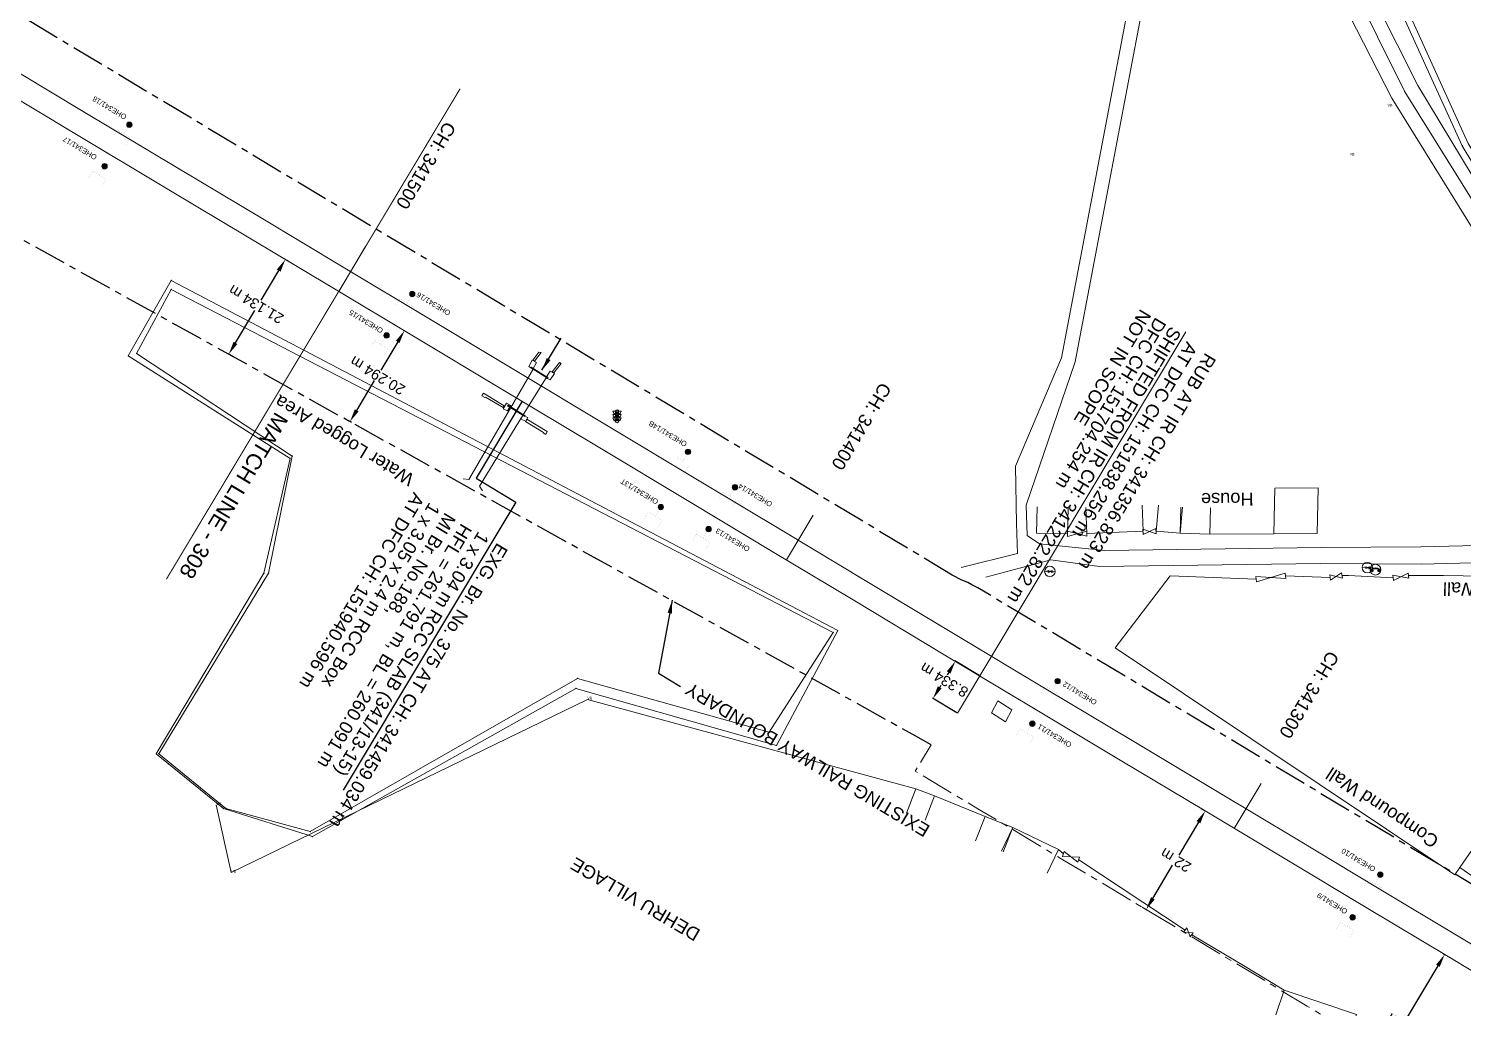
# Model space of a CAD drawing. Header units: metres. Extents: x 593168 to 611286, y 3401475 to 3412398.
# Drawn here: x 609917 to 610191.8, y 3402155.5 to 3402343.1 of the extents above; entities that cross this region are included whole.
import ezdxf
from ezdxf.enums import TextEntityAlignment as Align

# ---------------------------------------------------------------- set-up
doc = ezdxf.new("R2010")
doc.units = ezdxf.units.M
doc.header["$MEASUREMENT"] = 0
doc.linetypes.add('CENTER', pattern=[2, 1.25, -0.25, 0.25, -0.25])
doc.linetypes.add('PHANTOM2', pattern=[1.25, 0.625, -0.125, 0.125, -0.125, 0.125, -0.125])
doc.layers.get('Defpoints').update_dxf_attribs({"lineweight": 0})
for name, color, linetype, lineweight in [('BRIDGE DETAILS PLAN', 7, 'Continuous', 0), ('CANAL BOTTOM', 5, 'Continuous', 0), ('Compound Wall', 251, 'Continuous', 0), ('Culvert Parapet', 7, 'Continuous', 0), ('DFCC BOUNDARY', 6, 'CENTER', 0), ('Electric Pole', 251, 'Continuous', 0), ('Existing IR Chainage', 7, 'Continuous', 0), ('Existing IR Track', 143, 'Continuous', 0), ('Gate', 251, 'Continuous', 0), ('LC DETAILS IN PLAN', 7, 'Continuous', 0), ('OHE MAST', 8, 'Continuous', 0), ('OHE MAST TEXT', 8, 'Continuous', 0), ('Pond Bottom', 5, 'Continuous', 0), ('Pond Top', 5, 'Continuous', 0), ('PROPOSED DFCC TRACK', 1, 'Continuous', 0), ('Residential Building Pucca', 251, 'Continuous', 0), ('Retaining Wall', 251, 'Continuous', 0), ('SFL', 7, 'Continuous', 0), ('Sign Board', 251, 'Continuous', 0), ('Subroad Centre', 34, 'Continuous', 0), ('Subroad Edge', 34, 'Continuous', 0), ('Telephone_Pole', 251, 'Continuous', 0), ('Text1', 251, 'Continuous', 0), ('Trolley Stand', 251, 'Continuous', 0), ('Village Area', 251, 'Continuous', 0), ('Village Area text', 251, 'Continuous', 0), ('Village Name', 7, 'Continuous', 0), ('Water Logged Area', 5, 'Continuous', 0), ('Wing Wall', 7, 'Continuous', 0)]:
    doc.layers.add(name, color=color, linetype=linetype, lineweight=lineweight)
doc.layers.add('Existing Railway Boundary', color=7, linetype='CENTER')
doc.layers.add('MATCH LINE', color=7, linetype='Continuous')
doc.styles.get("Standard").update_dxf_attribs({"font": 'arial.ttf'})
doc.styles.add('Style-Arial', font='arial.ttf')
doc.styles.add('Vill txt', font='arial.ttf', dxfattribs={"height": 3})
doc.dimstyles.new('ISO-25', dxfattribs={"dimtxt": 2.5, "dimasz": 2.5, "dimexe": 1.25, "dimexo": 0.625, "dimtad": 1, "dimtxsty": 'Standard', "dimcen": 2.5, "dimadec": 0, "dimazin": 0, "dimtfac": 1, "dimtmove": 0, "dimatfit": 3, "dimfxl": 1, "dimarcsym": 0})
doc.dimstyles.get("Standard").update_dxf_attribs({"dimtxt": 0.18, "dimasz": 0.18, "dimexe": 0.18, "dimexo": 0.0625, "dimgap": 0.09, "dimtad": 0, "dimtih": 1, "dimtoh": 1, "dimdec": 4, "dimzin": 0, "dimdsep": 46, "dimtxsty": 'Standard', "dimcen": 0.09, "dimadec": 0, "dimazin": 0, "dimtfac": 1, "dimtdec": 4, "dimtofl": 0, "dimtmove": 0, "dimatfit": 3, "dimfxl": 1, "dimtolj": 1, "dimtzin": 0, "dimarcsym": 0})

# ---------------------------------------------------------------- blocks, each defined once
blk = doc.blocks.new('GT')
at = {"layer": 'Gate'}
for p, q in [((-0.5, -0.5), (-0.5, 0.5)), ((-0.5, 0.5), (0.5, -0.5)), ((0.5, 0.5), (0.5, -0.5))]:
    blk.add_line(p, q, dxfattribs=at)
blk.add_lwpolyline([(0.5, 0.5), (-0.5, -0.5)], dxfattribs=at)
blk = doc.blocks.new('EP')
blk.add_hatch(color=8).paths.add_polyline_path([(-0.21, -0.05), (-0.21, 0.16), (-0.93, -0.01), (-0.31, 0.07), (-0.31, -0.19), (0.31, 0), (0.31, -0.24), (0.94, -0.01), (0.41, -0.1), (0.43, 0.15)])
at = {"color": 8}
for p, q in [((-0.93, -0.01), (-0.21, 0.16)), ((-0.31, 0.07), (-0.93, -0.01)), ((-0.31, -0.19), (-0.31, 0.07)), ((0.31, 0), (-0.31, -0.19)), ((-0.21, 0.16), (-0.21, -0.05)), ((-0.21, -0.05), (0.43, 0.15)), ((0.31, -0.24), (0.31, 0)), ((0.43, 0.15), (0.41, -0.1)), ((0.94, -0.01), (0.31, -0.24)), ((0.41, -0.1), (0.94, -0.01))]:
    blk.add_line(p, q, dxfattribs=at)
blk.add_circle((0, 0), 1, dxfattribs=at)
blk = doc.blocks.new('SIG')
for color, points in [(1, [(-0.22, 0.42, 0.180295), (-0.01, 0.33, -0.00255), (0.01, 0.33, -0.00255), (0.02, 0.33, 0.180295), (0.23, 0.42, -0.002654), (0.25, 0.44, 0.184495), (0.33, 0.65, 1.000001), (-0.32, 0.65, 0.184495), (-0.24, 0.44, -0.002654)]), (2, [(0.23, -0.23, -0.002654), (0.25, -0.21, 0.184495), (0.33, 0.01, 1.000001), (-0.32, 0.01, 0.184495), (-0.24, -0.21, -0.002654), (-0.22, -0.23, 0.180295), (-0.01, -0.32, -0.00255), (0.01, -0.32, -0.00255), (0.02, -0.32, 0.180295)]), (3, [(0.23, -0.88, -0.002654), (0.25, -0.86, 0.184495), (0.33, -0.64, 1.000001), (-0.32, -0.64, 0.184495), (-0.24, -0.86, -0.002654), (-0.22, -0.88, 0.395599)])]:
    blk.add_hatch(color=color).paths.add_polyline_path(points)
for p, q in [((-0.31, 0.98), (-0.32, -0.9)), ((0.33, -0.9), (0.32, 0.98))]:
    blk.add_line(p, q)
for points in [[(-0.31, 0.98), (-0.81, 0.98, 0.198758), (-0.42, 0.41, 0.003814), (-0.31, 0.39, 0.003814)], [(-0.31, 0.33), (-0.81, 0.33, 0.198758), (-0.42, -0.23, 0.003727), (-0.32, -0.26, 0.003727)], [(0.32, 0.98), (0.82, 0.98, -0.198758), (0.44, 0.41, -0.003814), (0.32, 0.39, -0.003814)], [(0.32, 0.33), (0.82, 0.33, -0.198758), (0.44, -0.23, -0.003727), (0.33, -0.26, -0.003727)], [(-0.32, -0.32), (-0.81, -0.32, 0.198758), (-0.42, -0.88, 0.003639), (-0.32, -0.9)], [(0.33, -0.32), (0.82, -0.32, -0.198758), (0.44, -0.88, -0.003639), (0.33, -0.9)]]:
    blk.add_lwpolyline(points, format="xyb")
for centre, radius, start, end in [((0.01, 0.91), 0.324, 12.4049, 167.5951), ((0.01, 0.81), 0.357, 27.7578, 152.2422), ((0.01, -0.9), 0.324, 181.4572, 358.5428)]:
    blk.add_arc(centre, radius, start, end)
blk = doc.blocks.new('TP')
at = {"layer": 'Telephone_Pole'}
blk.add_hatch(color=8, dxfattribs=at).paths.add_polyline_path([(0.49, 0.08, -0.516403), (0.5, 0.04, 0.157799), (0.42, -0.19, 0.257253), (0.43, -0.21), (0.7, -0.4, 0.297943), (0.73, -0.4, 0.213635), (0.94, -0.09, 0.292624), (0.86, 0.1, 0.314672), (-0.86, 0.1, 0.297888), (-0.94, -0.1, 0.205841), (-0.73, -0.4, 0.297943), (-0.7, -0.4), (-0.43, -0.21, 0.257253), (-0.42, -0.19, 0.155164), (-0.5, 0.04, -0.510878), (-0.49, 0.08, -0.167449)])
at = {"layer": 'Telephone_Pole', "color": 8}
for p, q in [((-0.7, -0.4), (-0.43, -0.21)), ((-0.44, -0.22), (-0.44, -0.22)), ((0.7, -0.4), (0.43, -0.21)), ((0.44, -0.22), (0.44, -0.22))]:
    blk.add_line(p, q, dxfattribs=at)
blk.add_circle((0, 0), 1.03, dxfattribs=at)
for centre, radius, start, end in [((0.01, -1.13), 1.5, 55.3659, 125.2353), ((-0.48, 0.05), 0.0243, 109.2181, 217.464), ((-0.82, -0.21), 0.402, 2.1844, 37.464), ((0.01, -1.34), 1.5, 71.1943, 109.2181), ((0.82, -0.21), 0.402, 141.9464, 177.8156), ((0.48, 0.06), 0.0243, 321.9464, 71.1943), ((0.75, -0.06), 0.194, 350.1231, 55.3659), ((-0.44, -0.19), 0.0258, 304.4776, 2.1844), ((0.44, -0.19), 0.0258, 177.8156, 235.5224), ((0.72, -0.38), 0.0258, 235.5224, 301.8866), ((0.49, -0.01), 0.462, 301.8866, 350.1231)]:
    blk.add_arc(centre, radius, start, end, dxfattribs=at)
blk = doc.blocks.new('OHE MAST')
h = blk.add_hatch(color=256)
h.dxf.hatch_style = 1
edge = h.paths.add_edge_path()
edge.add_arc((0, 0), 0.514, 0, 360)
at = {"const_width": 0.01}
for points in [[(1.5, 3.5), (1.5, 2), (-1.5, 2), (-1.5, 3.5)], [(0, 2), (0, 0)]]:
    blk.add_lwpolyline(points, dxfattribs=at)
blk.add_circle((0, 0), 0.514)
blk = doc.blocks.new('*D739')
at = {"layer": 'Defpoints', "color": 0, "transparency": 16777216}
for p in [(610094.49, 3402221.95), (610099.16, 3402219.15), (610094.87, 3402212)]:
    blk.add_point(p, dxfattribs=at)
at = {"layer": 'PROPOSED DFCC TRACK', "color": 0, "lineweight": -2, "transparency": 16777216}
for p, q in [((610099.05, 3402219.21), (610094.38, 3402222.01)), ((610093.21, 3402219.8), (610092.94, 3402219.36)), ((610091.49, 3402216.94), (610091.76, 3402217.39)), ((610094.77, 3402212.07), (610090.1, 3402214.86))]:
    blk.add_line(p, q, dxfattribs=at)
at = {"layer": 'PROPOSED DFCC TRACK', "color": 0, "transparency": 16777216}
for points in [[(610092.85, 3402220.02), (610093.56, 3402219.59), (610094.49, 3402221.95)], [(610091.13, 3402217.16), (610091.85, 3402216.73), (610090.21, 3402214.8)]]:
    blk.add_solid(points, dxfattribs=at)
at = {"layer": 'PROPOSED DFCC TRACK', "color": 0, "lineweight": 0, "transparency": 16777216, "insert": (610092.35, 3402218.37), "char_height": 2, "attachment_point": 5, "rotation": 149, "style": 'Style-Arial'}
blk.add_mtext('\\A1;8.334 m', dxfattribs=at)
blk = doc.blocks.new('TerminatorOpen_0.5')
at = {"color": 0, "linetype": 'ByBlock', "lineweight": -2}
for q in [(-1, 0.25), (-1, 0), (-1, -0.25)]:
    blk.add_line((0, 0), q, dxfattribs=at)
blk = doc.blocks.new('*D761')
at = {"layer": 'Defpoints', "color": 0, "linetype": 'ByBlock', "ltscale": 5, "transparency": 16777216}
for p in [(610187.85, 3402166.01), (610188.22, 3402165.78), (610176.53, 3402147.14)]:
    blk.add_point(p, dxfattribs=at)
at = {"layer": 'DFCC BOUNDARY', "color": 0, "linetype": 'ByBlock', "lineweight": -2, "ltscale": 5, "transparency": 16777216}
for p, q in [((610187.95, 3402165.94), (610188.33, 3402165.72)), ((610186.94, 3402163.64), (610180.67, 3402153.19)), ((610178.2, 3402149.06), (610179.51, 3402151.25)), ((610176.64, 3402147.07), (610177.02, 3402146.85))]:
    blk.add_line(p, q, dxfattribs=at)
at = {"layer": 'DFCC BOUNDARY', "color": 0, "linetype": 'ByBlock', "ltscale": 5, "transparency": 16777216}
for points in [[(610186.58, 3402163.85), (610187.29, 3402163.42), (610188.22, 3402165.78)], [(610177.84, 3402149.27), (610178.55, 3402148.84), (610176.91, 3402146.91)]]:
    blk.add_solid(points, dxfattribs=at)
at = {"layer": 'DFCC BOUNDARY', "color": 0, "linetype": 'ByBlock', "ltscale": 5, "transparency": 16777216, "insert": (610180.09, 3402152.22), "char_height": 2, "attachment_point": 5, "rotation": 149, "style": 'Style-Arial'}
blk.add_mtext('\\A1;22 m', dxfattribs=at)
blk = doc.blocks.new('*D751')
at = {"layer": 'Defpoints', "color": 0, "linetype": 'ByBlock', "ltscale": 5, "transparency": 16777216}
for p in [(610141.44, 3402193.83), (610142.35, 3402193.28), (610130.14, 3402174.95)]:
    blk.add_point(p, dxfattribs=at)
at = {"layer": 'DFCC BOUNDARY', "color": 0, "linetype": 'ByBlock', "lineweight": -2, "ltscale": 5, "transparency": 16777216}
for p, q in [((610141.55, 3402193.76), (610142.46, 3402193.22)), ((610141.07, 3402191.14), (610137.28, 3402184.81)), ((610132.33, 3402176.55), (610136.12, 3402182.88)), ((610130.25, 3402174.89), (610131.16, 3402174.34))]:
    blk.add_line(p, q, dxfattribs=at)
at = {"layer": 'DFCC BOUNDARY', "color": 0, "linetype": 'ByBlock', "ltscale": 5, "transparency": 16777216}
for points in [[(610140.71, 3402191.35), (610141.43, 3402190.92), (610142.35, 3402193.28)], [(610131.98, 3402176.77), (610132.69, 3402176.34), (610131.05, 3402174.41)]]:
    blk.add_solid(points, dxfattribs=at)
at = {"layer": 'DFCC BOUNDARY', "color": 0, "linetype": 'ByBlock', "ltscale": 5, "transparency": 16777216, "insert": (610136.7, 3402183.84), "char_height": 2, "attachment_point": 5, "rotation": 149, "style": 'Style-Arial'}
blk.add_mtext('\\A1;22 m', dxfattribs=at)
blk = doc.blocks.new('*D752')
at = {"layer": 'Defpoints', "color": 0, "linetype": 'ByBlock', "ltscale": 5, "transparency": 16777216}
for p in [(609988.94, 3402285.24), (609989.37, 3402284.98), (609978.94, 3402267.58)]:
    blk.add_point(p, dxfattribs=at)
at = {"layer": 'DFCC BOUNDARY', "color": 0, "linetype": 'ByBlock', "lineweight": -2, "ltscale": 5, "transparency": 16777216}
for p, q in [((609989.26, 3402285.05), (609988.83, 3402285.3)), ((609987.66, 3402283.1), (609984.39, 3402277.65)), ((609979.8, 3402269.98), (609983.21, 3402275.68)), ((609978.83, 3402267.64), (609978.4, 3402267.9))]:
    blk.add_line(p, q, dxfattribs=at)
at = {"layer": 'DFCC BOUNDARY', "color": 0, "linetype": 'ByBlock', "ltscale": 5, "transparency": 16777216}
for points in [[(609987.3, 3402283.31), (609988.01, 3402282.88), (609988.94, 3402285.24)], [(609979.44, 3402270.19), (609980.15, 3402269.76), (609978.51, 3402267.83)]]:
    blk.add_solid(points, dxfattribs=at)
at = {"layer": 'DFCC BOUNDARY', "color": 0, "linetype": 'ByBlock', "ltscale": 5, "transparency": 16777216, "insert": (609983.8, 3402276.66), "char_height": 2, "attachment_point": 5, "rotation": 149, "style": 'Style-Arial'}
blk.add_mtext('\\A1;20.294 m', dxfattribs=at)
blk = doc.blocks.new('*D753')
at = {"layer": 'Defpoints', "color": 0, "linetype": 'ByBlock', "ltscale": 5, "transparency": 16777216}
for p in [(609966.13, 3402298.89), (609967.06, 3402298.34), (609956.22, 3402280.19)]:
    blk.add_point(p, dxfattribs=at)
at = {"layer": 'DFCC BOUNDARY', "color": 0, "linetype": 'ByBlock', "lineweight": -2, "ltscale": 5, "transparency": 16777216}
for p, q in [((609966.95, 3402298.4), (609966.02, 3402298.96)), ((609964.84, 3402296.75), (609961.45, 3402291.07)), ((609956.57, 3402282.89), (609960.28, 3402289.1)), ((609956.12, 3402280.26), (609955.18, 3402280.81))]:
    blk.add_line(p, q, dxfattribs=at)
at = {"layer": 'DFCC BOUNDARY', "color": 0, "linetype": 'ByBlock', "ltscale": 5, "transparency": 16777216}
for points in [[(609964.49, 3402296.96), (609965.2, 3402296.53), (609966.13, 3402298.89)], [(609956.21, 3402283.11), (609956.93, 3402282.68), (609955.29, 3402280.75)]]:
    blk.add_solid(points, dxfattribs=at)
at = {"layer": 'DFCC BOUNDARY', "color": 0, "linetype": 'ByBlock', "ltscale": 5, "transparency": 16777216, "insert": (609960.53, 3402290.28), "char_height": 2, "attachment_point": 5, "rotation": 149, "style": 'Style-Arial'}
blk.add_mtext('\\A1;21.134 m', dxfattribs=at)

msp = doc.modelspace()

# ---------------------------------------------------------------- linework, layer by layer
msp.add_lwpolyline([(610011.5032, 3402271.7179), (610002.6675, 3402256.9958), (610010.3065, 3402252.4111), (609977.1941, 3402197.2391)])
at = {"layer": 'Compound Wall'}
for points in [[(610125.0983, 3402224.5221, 260.4078), (610135.6692, 3402238.3105, 262.0213), (610152.0986, 3402237.6798, 262.1123)], [(610157.7302, 3402238.29, 261.9743), (610166.2857, 3402237.9884, 262.3082)], [(610168.5828, 3402238.3577, 262.1983), (610169.7866, 3402238.3695, 262.4312), (610178.351, 3402237.905, 261.7864)], [(610181.2879, 3402238.3469, 261.7454), (610188.0372, 3402238.3575, 262.4042), (610195.5653, 3402238.2587, 262.1833)], [(610190.1807, 3402181.0566, 263.156), (610125.0983, 3402224.5221, 260.4078)], [(610114.2229, 3402185.8987, 263.5529), (610115.1915, 3402185.0634, 263.7248)], [(610118.1266, 3402183.9389, 263.283), (610138.5212, 3402170.4717, 263.224)], [(610191.1489, 3402182.4651, 263.266), (610190.1807, 3402181.0566, 263.156)], [(610139.7716, 3402169.5692, 263.247), (610150.0073, 3402163.5271, 266.577)], [(610150.0073, 3402163.5271, 266.577), (610157.4984, 3402158.9959, 266.8699)]]:
    msp.add_polyline3d(points, dxfattribs=at)
at = {"layer": 'Culvert Parapet'}
for points in [[(610013.0891, 3402278.1731, 263.7768), (610013.2291, 3402278.2712, 263.7658), (610016.4737, 3402276.2177, 263.7758), (610016.3334, 3402276.1195, 263.7758)], [(610008.7166, 3402270.8558, 263.6379), (610008.8132, 3402270.9598, 263.6349), (610012.0925, 3402268.9212, 263.6478), (610011.9959, 3402268.8172, 263.6478)]]:
    msp.add_polyline3d(points, close=True, dxfattribs=at)
at = {"layer": 'DFCC BOUNDARY', "ltscale": 5, "flags": 128}
msp.add_lwpolyline([(610384.1916, 3402025.9612), (610382.6316, 3402023.3659), (610382.3057, 3402023.5616), (610366.1369, 3402033.2715), (610347.1756, 3402044.6438), (610329.2627, 3402055.3875), (610312.3002, 3402065.6121), (610295.1548, 3402075.9469), (610279.5398, 3402085.264), (610263.9981, 3402094.5373), (610245.9472, 3402105.4552), (610228.2258, 3402116.1741), (610211.1381, 3402126.4063), (610194.0456, 3402136.6412), (610177.8901, 3402146.3259), (610161.8846, 3402155.9206), (610146.3415, 3402165.2395), (610131.0407, 3402174.4132), (610114.7917, 3402184.1443), (610098.8085, 3402193.716), (610086.8119, 3402200.9009), (610089.8523, 3402205.9601)], dxfattribs=at)
at = {"layer": 'Existing IR Chainage', "color": 7, "linetype": 'Continuous', "lineweight": 13, "flags": 128}
for points in [[(609981.504, 3402301.3535), (609976.3644, 3402292.7754)], [(610067.2679, 3402249.9182), (610062.1239, 3402241.3427)], [(610153.0502, 3402198.528), (610147.9081, 3402189.9514)]]:
    msp.add_lwpolyline(points, dxfattribs=at)
at = {"layer": 'Existing IR Track', "flags": 128}
for points in [[(610207.4709, 3402159.3055), (610191.4358, 3402168.9294), (610175.3554, 3402178.5804), (610159.9037, 3402187.8666), (610144.3618, 3402197.2068), (610128.3455, 3402206.7834), (610112.2138, 3402216.4291), (610094.7434, 3402226.9052), (610077.2129, 3402237.4175), (610061.6426, 3402246.769), (610046.0584, 3402256.1289), (610027.9786, 3402266.957), (610009.8802, 3402277.7962), (609993.6005, 3402287.5729), (609977.237, 3402297.4), (609961.4735, 3402306.829), (609945.6496, 3402316.2941), (609927.4134, 3402327.2182), (609909.1655, 3402338.1494)], [(610205.3479, 3402155.516), (610189.2016, 3402165.1952), (610173.1961, 3402174.7899), (610157.6542, 3402184.1081), (610142.3534, 3402193.2818), (610126.0949, 3402203.0185), (610110.1117, 3402212.5903), (610092.4922, 3402223.1427), (610074.8862, 3402233.6872), (610059.38, 3402242.9886), (610043.8212, 3402252.3217), (610025.723, 3402263.1836), (610007.503, 3402274.1187), (609991.3437, 3402283.8005), (609974.9365, 3402293.6309), (609959.2001, 3402303.0293), (609943.4929, 3402312.4103), (609925.1291, 3402323.3988), (609906.9555, 3402334.2735)]]:
    msp.add_lwpolyline(points, dxfattribs=at)
at = {"layer": 'Existing Railway Boundary', "ltscale": 5}
msp.add_lwpolyline([(610412.2426, 3402047.4072), (610348.1708, 3402084.3155), (610255.6699, 3402141.9633), (610098.8011, 3402235.9968), (610097.6409, 3402236.5907), (610096.8654, 3402237.0016), (610095.7382, 3402237.4658), (610093.9073, 3402238.4592), (608296.8511, 3403316.4743), (608263.9541, 3403378.7593), (608188.5487, 3403419.3953), (608142.2829, 3403445.4311)], dxfattribs=at)
at = {"layer": 'Existing Railway Boundary', "ltscale": 5, "flags": 128}
msp.add_lwpolyline([(610089.8523, 3402205.9601), (610086.9233, 3402207.5999), (609765.011, 3402386.391), (609614.578, 3402479.3607), (609357.2464, 3402638.6343), (609071.6809, 3402809.1058), (609027.698, 3402836.29), (608983.406, 3402861.337), (608939.535, 3402887.313), (608925.412, 3402894.658), (608894.961, 3402913.367), (608851.4393, 3402938.6596), (608807.387, 3402965.294), (608719.637, 3403017.384), (608676.967, 3403042.83), (608658.67, 3403054.413), (608489.552, 3403156.593), (608405.415, 3403205.216), (608371.0084, 3403228.0502)], dxfattribs=at)
at = {"layer": 'LC DETAILS IN PLAN', "color": 10, "flags": 128}
msp.add_lwpolyline([(610094.8746, 3402212.001), (610138.6454, 3402285.0065)], dxfattribs=at)
at = {"layer": 'MATCH LINE', "linetype": 'PHANTOM2', "ltscale": 15, "const_width": 0.2}
msp.add_lwpolyline([(609999.6048, 3402331.5642), (609943.3404, 3402237.6574)], dxfattribs=at)
at = {"layer": 'Pond Bottom'}
for points in [[(610149.8436, 3402415.645, 260.4858), (610192.7476, 3402321.0695, 259.8809), (610229.3636, 3402261.9652, 260.3518), (610266.1227, 3402265.122, 259.686), (610303.5597, 3402253.5571, 260.5268), (610349.0031, 3402276.387, 260.0639), (610330.3377, 3402297.1278, 259.83), (610294.2257, 3402335.0543, 259.876), (610252.8553, 3402357.5013, 259.804), (610224.8813, 3402372.7296, 259.707), (610195.659, 3402419.1385, 259.9089), (610149.8436, 3402415.645, 260.4858)], [(609944.2576, 3402293.1301, 259.718), (609937.6264, 3402280.8814, 259.718), (609967.437, 3402261.2341, 260.1259), (609962.9291, 3402238.8396, 259.8088), (609941.858, 3402204.2513, 259.7484)], [(609944.2576, 3402293.1301, 259.718), (610071.0872, 3402227.4708, 261.3295)], [(610071.0872, 3402227.4708, 261.3295), (610058.8452, 3402208.3736, 260.3887), (610022.0848, 3402218.6503, 259.718), (609970.9111, 3402189.3329, 259.0532), (609954.73, 3402193.7777, 259.8849), (609941.858, 3402204.2513, 259.7484)]]:
    msp.add_polyline3d(points, dxfattribs=at)
for p in [(609944.258, 3402293.13, 259.718), (609937.626, 3402280.881, 259.718), (609967.437, 3402261.234, 260.126), (609962.929, 3402238.84, 259.809), (610022.085, 3402218.65, 259.718), (610058.845, 3402208.374, 260.389), (609941.858, 3402204.251, 259.748), (609954.73, 3402193.778, 259.885), (609970.911, 3402189.333, 259.053)]:
    msp.add_point(p, dxfattribs=at)
at = {"layer": 'Pond Top'}
msp.add_polyline3d([(610148.3945, 3402415.5695, 261.2306), (610197.4347, 3402419.7005, 260.4888), (610199.3595, 3402420.5325, 261.0596), (610224.8829, 3402374.4417, 260.1519), (610253.2705, 3402359.3853, 260.1779), (610294.9615, 3402337.167, 260.4158), (610331.9936, 3402298.5032, 260.6127), (610350.8506, 3402275.9128, 260.3358), (610304.2549, 3402252.1174, 261.0146), (610264.9799, 3402256.2629, 260.6647), (610227.828, 3402260.7105, 261.0116), (610191.6192, 3402320.6663, 260.6047)], close=True, dxfattribs=at)
for points in [[(609944.2578, 3402294.8747, 261.175), (609936.0151, 3402280.4077, 261.175), (609967.0313, 3402260.7864, 260.5917), (609962.0181, 3402238.7818, 260.0897), (609941.3841, 3402204.2056, 260.0293)], [(609944.2578, 3402294.8747, 261.175), (610071.948, 3402227.8314, 262.4162)], [(610071.948, 3402227.8314, 262.4162), (610060.2229, 3402205.8429, 261.8453), (610021.7939, 3402216.7446, 261.1746), (609971.3154, 3402188.3905, 260.0519), (609954.256, 3402193.7321, 260.1659), (609941.3841, 3402204.2056, 260.0293)]]:
    msp.add_polyline3d(points, dxfattribs=at)
for p in [(610191.619, 3402320.666, 260.605), (609944.258, 3402294.875, 261.175), (609936.015, 3402280.408, 261.175), (609967.031, 3402260.786, 260.592), (609962.018, 3402238.782, 260.09), (610021.794, 3402216.745, 261.175), (610060.223, 3402205.843, 261.845), (609941.384, 3402204.206, 260.029), (609954.256, 3402193.732, 260.166), (609971.315, 3402188.39, 260.052)]:
    msp.add_point(p, dxfattribs=at)
at = {"layer": 'PROPOSED DFCC TRACK', "linetype": 'Continuous', "flags": 128}
for points, elevation in [([(610009.2707, 3402270.3786), (610001.2544, 3402256.7597), (610000.2104, 3402256.8933)], 262.8591), ([(610011.5486, 3402268.9571), (610003.3107, 3402255.4736), (610003.8878, 3402254.5934)], 262.8601)]:
    msp.add_lwpolyline(points, dxfattribs=dict(at, elevation=elevation))
at = {"layer": 'Residential Building Pucca'}
msp.add_polyline3d([(610163.9864, 3402255.1758, 262.2243), (610163.8115, 3402246.4295, 262.0743), (610155.5318, 3402246.325, 261.5785), (610155.7067, 3402255.0726, 261.5785)], close=True, dxfattribs=at)
for points in [[(610116.0902, 3402251.336, 262.975), (610115.9599, 3402246.3392, 262.975), (610110.0211, 3402246.494, 263.4009), (610110.1513, 3402251.4908, 263.4009)], [(610130.2829, 3402251.8322, 261.8484), (610130.4949, 3402246.8381, 261.8484), (610119.6868, 3402246.3792, 262.7271), (610119.4748, 3402251.3733, 262.7271)], [(610138.0221, 3402251.4353, 262.1773), (610137.5854, 3402246.4559, 262.1773), (610132.9471, 3402246.8627, 261.8384), (610133.3839, 3402251.8421, 261.8384)], [(610143.3558, 3402251.305, 261.6534), (610143.225, 3402246.3082, 261.6534), (610137.5854, 3402246.4559, 262.1773), (610137.7162, 3402251.4527, 262.1773)], [(610143.225, 3402246.3082, 261.6534), (610155.5318, 3402246.325, 261.5785)], [(610085.1562, 3402192.8498, 264.8195), (610086.9213, 3402197.5263, 264.8195), (610090.4662, 3402196.1883, 263.8668), (610088.701, 3402191.5118, 263.8668)], [(610090.4662, 3402196.1883, 263.8668), (610100.2309, 3402192.2083, 263.8618)], [(610098.3688, 3402187.5695, 263.8618), (610100.2309, 3402192.2083, 263.8618), (610105.4946, 3402190.0953, 262.0043), (610103.6325, 3402185.4566, 262.0043)], [(610103.3286, 3402185.5905, 262.0043), (610105.4946, 3402190.0953, 262.0043), (610114.2229, 3402185.8987, 263.5529), (610112.0569, 3402181.3938, 263.5529)], [(610204.7825, 3402179.0983, 263.256), (610201.9353, 3402174.9899, 263.256), (610191.1489, 3402182.4651, 263.266), (610193.9961, 3402186.5735, 263.266)], [(610155.8925, 3402154.2624, 266.8699), (610157.4984, 3402158.9959, 266.8699), (610171.3221, 3402154.3061, 265.5513), (610169.7162, 3402149.5725, 265.5513)]]:
    msp.add_polyline3d(points, dxfattribs=at)
at = {"layer": 'Retaining Wall'}
for points in [[(610014.7234, 3402281.1498, 262.3502), (610013.5303, 3402279.5781, 263.119), (610013.8821, 3402279.3741, 263.088), (610015.1626, 3402281.0609, 263.088)], [(610017.578, 3402277.1664, 262.988), (610017.2448, 3402277.3701, 262.982), (610018.6617, 3402279.1361, 262.2882), (610018.9949, 3402278.9324, 262.2882)], [(610007.8552, 3402270.5219, 263.3829), (610008.0756, 3402270.873, 263.3889), (610004.1221, 3402273.2902, 263.3269), (610003.7504, 3402272.7912, 263.3809), (610004.354, 3402272.4533, 263.3859), (610004.4764, 3402272.4985, 263.3859)], [(610016.3001, 3402265.9697, 263.4289), (610016.0451, 3402265.3477, 263.3439), (610015.5428, 3402265.6619, 263.3549), (610015.5879, 3402265.7417, 263.3709), (610012.1408, 3402267.8647, 263.3699), (610012.4214, 3402268.2831, 263.4759)]]:
    msp.add_polyline3d(points, close=True, dxfattribs=at)
at = {"layer": 'SFL'}
for points in [[(610009.2707, 3402270.3786, 262.8591), (610013.6562, 3402278.025, 262.969)], [(610016.2666, 3402276.5011, 262.9211), (610011.5486, 3402268.9571, 262.8601)]]:
    msp.add_polyline3d(points, dxfattribs=at)
at = {"layer": 'Subroad Centre'}
msp.add_polyline3d([(610033.9956, 3402088.1494, 262.2133), (610041.5615, 3402106.6897, 262.2533), (610055.5487, 3402114.3842, 262.4812), (610073.6678, 3402118.2108, 262.6861), (610121.2932, 3402127.3746, 263.128), (610166.0884, 3402136.4296, 263.8208), (610195.6092, 3402140.7819, 264.1397), (610209.6305, 3402143.493, 264.2477), (610219.9045, 3402160.6826, 263.8838), (610233.8679, 3402187.8758, 262.4892), (610240.4274, 3402201.6675, 262.0693), (610243.7363, 3402209.8728, 261.9004), (610244.6431, 3402218.0658, 261.7274), (610243.5554, 3402227.2513, 261.5924), (610236.0152, 3402240.5439, 261.3625), (610221.51, 3402260.5756, 261.4095), (610202.2225, 3402296.2273, 261.2246), (610180.5943, 3402331.0009, 261.0876), (610164.8961, 3402362.6338, 261.1736), (610152.6262, 3402390.8362, 261.2216), (610140.298, 3402423.9438, 261.4025)], dxfattribs=at)
msp.add_point((610180.594, 3402331.001, 261.088), dxfattribs=at)
at = {"layer": 'Subroad Edge'}
for points in [[(610095.5845, 3402239.9048, 263.6129), (610106.4173, 3402242.5616, 263.4099), (610106.1882, 3402248.3263, 263.213), (610105.9935, 3402259.3045, 262.989), (610114.8171, 3402280.0495, 262.6461), (610130.5727, 3402363.0968, 261.6154), (610134.6939, 3402398.663, 261.6134), (610136.141, 3402407.2502, 261.4815), (610137.6259, 3402414.9842, 261.4435), (610137.2942, 3402416.2381, 261.3925), (610137.4329, 3402418.7901, 261.4085), (610137.658, 3402423.9025, 261.3685)], [(610143.2901, 3402424.301, 261.2605), (610143.6302, 3402419.2059, 261.2196), (610146.4639, 3402412.4525, 261.2026), (610148.7499, 3402406.3953, 261.1196), (610154.974, 3402391.8616, 261.0866), (610167.2439, 3402363.6592, 261.0386), (610183.1133, 3402332.1685, 260.9186), (610204.0924, 3402297.4237, 261.1136), (610223.5509, 3402262.077, 261.2945), (610238.1399, 3402242.6857, 261.2875), (610248.0925, 3402232.1765, 261.4615), (610252.3776, 3402235.2536, 261.4355), (610259.2817, 3402238.4712, 261.3505), (610266.7674, 3402242.2925, 261.3095), (610272.4378, 3402243.3543, 261.2885), (610297.4796, 3402248.148, 261.1666), (610322.0724, 3402254.9089, 261.0966)], [(610110.6128, 3402244.4379, 263.133), (610108.2609, 3402246.0018, 263.256), (610108.0849, 3402251.8506, 263.218), (610117.4327, 3402279.2682, 262.9291), (610133.1882, 3402362.3156, 261.8984), (610138.8171, 3402398.158, 261.5994), (610139.7612, 3402401.0901, 261.4635), (610141.0104, 3402402.562, 261.3395), (610143.3052, 3402404.1564, 261.3135), (610150.0937, 3402389.3955, 261.1906), (610161.9075, 3402361.4837, 261.1726), (610178.1088, 3402329.7357, 261.0876), (610199.9568, 3402294.5469, 261.2246), (610218.9148, 3402258.8967, 261.3265), (610228.2571, 3402245.0022, 261.2975), (610210.5516, 3402244.4926, 261.3025), (610183.6448, 3402243.8681, 261.5235), (610164.5755, 3402243.7383, 261.6184), (610123.16, 3402243.1532, 262.3242), (610110.6128, 3402244.4379, 263.133)], [(610210.8898, 3402241.2664, 261.3125), (610183.7055, 3402240.5285, 261.5215), (610164.4451, 3402240.6907, 261.6224), (610122.0926, 3402240.1116, 262.7081), (610112.8076, 3402241.3347, 263.067), (610100.3589, 3402238.0515, 263.5779)]]:
    msp.add_polyline3d(points, dxfattribs=at)
at = {"layer": 'Trolley Stand'}
msp.add_polyline3d([(610102.6014, 3402214.393, 263.8188), (610105.3081, 3402212.6383, 263.8328), (610104.1065, 3402210.3165, 264.7475), (610101.3998, 3402212.0712, 264.7475)], close=True, dxfattribs=at)
at = {"layer": 'Village Area'}
msp.add_polyline3d([(610086.9213, 3402197.5263, 264.8195), (610023.9922, 3402214.6423, 261.1756), (609955.7618, 3402181.4739, 261.4335), (609952.8666, 3402194.4331, 260.3898)], dxfattribs=at)
at = {"layer": 'Water Logged Area'}
for p in [(610071.087, 3402227.471, 261.33), (610071.948, 3402227.831, 262.416)]:
    msp.add_point(p, dxfattribs=at)
at = {"layer": 'Wing Wall'}
for points in [[(610012.7681, 3402278.3683, 263.6768), (610013.4433, 3402279.6058, 263.6788), (610014.2473, 3402279.1183, 263.6848), (610013.5722, 3402277.8808, 263.6848)], [(610016.8814, 3402277.4592, 263.6998), (610017.7031, 3402277.0333, 263.6888), (610016.8427, 3402275.8115, 263.6588), (610016.0209, 3402276.2374, 263.6588)], [(610008.7055, 3402269.8846, 263.6379), (610007.8554, 3402270.3039, 263.6389), (610008.4887, 3402271.3499, 263.6488), (610009.3388, 3402270.9306, 263.6488)], [(610011.2604, 3402268.2955, 263.6409), (610011.607, 3402269.001, 263.6389), (610012.5719, 3402268.5945, 263.6409), (610012.2253, 3402267.889, 263.6409)]]:
    msp.add_polyline3d(points, close=True, dxfattribs=at)

# ---------------------------------------------------------------- block references
at = {"layer": 'Electric Pole', "xscale": 0.9997078269177826, "yscale": 0.9997078269177826, "zscale": 0.9997078269177826}
for p in [(610173.423, 3402239.8798, 262.4202), (610112.6011, 3402239.1513, 263.131)]:
    msp.add_blockref('EP', p, dxfattribs=at)
at = {"layer": 'Gate'}
for p, xscale, yscale, zscale, rotation in [((610117.8216, 3402246.3548, 156.3202), 3.723395260604009, 0.9997078268772029, 3.723395260604009, 0.3458718827542445), ((610131.693, 3402246.7974, 156.3202), 2.511617247954104, 0.9997078268772032, 2.511617247954104, 3.345871883351832), ((610154.9144, 3402237.9849, 156.3202), 5.664544715246873, 0.9997078268772032, 5.664544715246873, 6.345871884014459), ((610167.4351, 3402238.1736, 156.3202), 2.32486993474492, 0.9997078268772032, 2.32486993474492, 9.345871881794768), ((610179.8195, 3402238.126, 156.3202), 2.969994663441414, 0.9997078268772029, 2.969994663441414, 8.345871882033697), ((610116.6591, 3402184.5012, 156.3202), 3.143122108418815, 0.9997078268772032, 3.143122108418815, 339.3458718832405), ((610139.1464, 3402170.0204, 156.3202), 1.542145807277982, 0.9997078268772032, 1.542145807277982, 324.3458718863366)]:
    msp.add_blockref('GT', p, dxfattribs=dict(at, xscale=xscale, yscale=yscale, zscale=zscale, rotation=rotation))
at = {"layer": 'OHE MAST', "rotation": 149.0208306544456}
for p in [(609936.2442, 3402324.6785), (609931.5026, 3402316.7342), (609990.4449, 3402292.2668), (609985.5355, 3402284.3273), (610043.268, 3402262.0426), (610052.2679, 3402255.2736), (610038.0699, 3402251.4777), (610047.2259, 3402247.2498), (610114.0708, 3402218.1325), (610109.2377, 3402209.9958), (610175.9018, 3402181.0849), (610170.5889, 3402172.9143)]:
    msp.add_blockref('OHE MAST', p, dxfattribs=at)
at = {"layer": 'Sign Board', "xscale": 0.9997078269177826, "yscale": 0.9997078269177826, "zscale": 0.9997078269177826}
msp.add_blockref('SIG', (610029.6615, 3402268.8438, 263.8858), dxfattribs=at)
at = {"layer": 'Telephone_Pole', "xscale": 0.9997078269177826, "yscale": 0.9997078269177826, "zscale": 0.9997078269177826}
msp.add_blockref('TP', (610174.9704, 3402239.4746, 261.6174), dxfattribs=at)

# ---------------------------------------------------------------- texts
at = {"layer": 'BRIDGE DETAILS PLAN', "color": 10, "style": 'Style-Arial'}
for s, p in [('AT DFC CH: 151940.596 m ', (609990.756, 3402254.4582)), ('1 x 3.05 x 2.4 m RCC Box', (609993.7635, 3402252.5207)), ('MI Br. No.188,', (609996.771, 3402250.5832))]:
    msp.add_text(s, height=2.5, rotation=239, dxfattribs=at).set_placement(p)
at = {"layer": 'BRIDGE DETAILS PLAN', "style": 'Style-Arial'}
for s, p in [('HFL = 261.791 m, BL = 260.091 m ', (609999.8732, 3402248.5171)), ('1 x 3.04 m RCC SLAB (341/13-15)', (610003.1401, 3402246.9667)), ('EXG. Br. No. 375 AT CH: 341459.034 m', (610006.7437, 3402244.7862))]:
    msp.add_text(s, height=2.5, rotation=239, dxfattribs=at).set_placement(p)
at = {"layer": 'Existing IR Chainage', "color": 7, "lineweight": 0, "char_height": 2.5, "attachment_point": 6, "line_spacing_factor": 0.60036, "style": 'Style-Arial'}
for s, insert, rotation in [('CH: 341500', (609988.28, 3402308.8699), 239.072027), ('CH: 341400', (610071.6973, 3402258.9224), 239.042328), ('CH: 341300', (610157.4777, 3402207.5332), 239.055005)]:
    msp.add_mtext(s, dxfattribs=dict(at, insert=insert, rotation=rotation))
at = {"layer": 'Existing Railway Boundary', "linetype": 'Continuous', "ltscale": 5}
msp.add_text('EXISTING RAILWAY BOUNDARY', height=2.5, rotation=149, dxfattribs=at).set_placement((610043.7758, 3402217.985, 770.0366), align=Align.RIGHT)
at = {"layer": 'LC DETAILS IN PLAN', "color": 10, "style": 'Style-Arial'}
msp.add_text('NOT IN SCOPE', height=2.5, rotation=239, dxfattribs=at).set_placement((610129.998, 3402289.5524))
at = {"layer": 'LC DETAILS IN PLAN', "color": 10, "char_height": 2.5, "attachment_point": 1, "rotation": 239, "style": 'Style-Arial'}
for s, insert, width in [('\\pxsm0.8;SHIFTED FROM {\\C256;IR CH: 341222.822 m \\P}DFC CH: 151704.254 m ', (610137.8842, 3402284.9615), 89.806213), ('RUB A{\\C256;T IR CH: 341356.823 m}\\PAT DFC CH: 151838.256 m', (610144.5689, 3402279.8868), 57.593645)]:
    msp.add_mtext(s, dxfattribs=dict(at, insert=insert, width=width))
at = {"layer": 'MATCH LINE', "linetype": 'Continuous'}
msp.add_text('MATCH LINE - 308', height=3, rotation=239.034667, dxfattribs=at).set_placement((609964.2309, 3402269.8759))
at = {"layer": 'OHE MAST TEXT'}
for s, p in [('OHE341/18', (609935.8331, 3402326.4522, 263.609)), ('OHE341/17', (609930.155, 3402318.7236, 263.472)), ('OHE341/16', (609997.8912, 3402288.9216, 263.559)), ('OHE341/15', (609984.9795, 3402285.5372, 263.472)), ('OHE341/14B', (610043.1975, 3402263.8013, 263.481)), ('OHE341/13T', (610037.712, 3402252.7727, 261.481)), ('OHE341/14', (610059.5486, 3402252.288, 263.584)), ('OHE341/13', (610055.2263, 3402243.7208, 263.618)), ('OHE341/12', (610121.7258, 3402214.3645, 263.636)), ('OHE341/11', (610116.8898, 3402206.2408, 263.63)), ('OHE341/10', (610175.1084, 3402182.429, 263.89)), ('OHE341/9', (610169.745, 3402174.3365, 262.782))]:
    msp.add_text(s, height=1, rotation=149, dxfattribs=at).set_placement(p)
at = {"layer": 'Text1'}
for s, rotation, p in [('House', 180.571792, (610151.6226, 3402254.2517, 156.3202)), ('Compound Wall', 179.142691, (610212.7667, 3402236.7166, 47.644)), ('Compound Wall', 146.491064, (610187.3327, 3402188.0904, 156.3202))]:
    msp.add_text(s, height=2.5, rotation=rotation, dxfattribs=at).set_placement(p)
at = {"layer": 'Village Area text'}
for p in [(610177.298, 3402328.163, 261.76), (610170.026, 3402318.772, 263.015), (610023.992, 3402214.642, 261.176), (609952.867, 3402194.433, 260.39), (609955.762, 3402181.474, 261.433)]:
    msp.add_text('VB', height=0.5, dxfattribs=at).set_placement(p)
at = {"layer": 'Village Name', "style": 'Vill txt'}
msp.add_text('DEHRU VILLAGE', height=2.5, rotation=149.608786, dxfattribs=at).set_placement((610045.8449, 3402170.3887, 156.3202))
at = {"layer": 'Water Logged Area'}
msp.add_text('Water Logged Area', height=2.5, rotation=149.050079, dxfattribs=at).set_placement((609991.0449, 3402257.503))

# ---------------------------------------------------------------- dimensions: what is measured, and where the dimension line sits
at = {"layer": 'DFCC BOUNDARY', "color": 7, "linetype": 'ByBlock', "ltscale": 5}
for base, p1, p2, angle, picture, middle in [((609966.1266, 3402298.8925), (609956.2229, 3402280.1913), (609967.0593, 3402298.3355), 59.152721, '*D753', (609960.5274, 3402290.2825)), ((609988.9409, 3402285.2402), (609978.9372, 3402267.5757), (609989.3677, 3402284.9845), 59.072027, '*D752', (609983.8014, 3402276.6622))]:
    dim = msp.add_linear_dim(base=base, p1=p1, p2=p2, angle=angle, dimstyle='Standard', override={"dimtxt": 2, "dimasz": 2.5, "dimexe": 0.125, "dimexo": 0.125, "dimgap": 0.125, "dimtad": 1, "dimtih": 0, "dimtoh": 0, "dimdec": 3, "dimzin": 11, "dimpost": ' m', "dimtxsty": 'Style-Arial', "dimsah": 1, "dimadec": 4, "dimazin": 3, "dimtmove": 2, "dimatfit": 1, "dimldrblk": 'TerminatorOpen_0.5', "dimfrac": 2, "dimtzin": 11}, dxfattribs=at)
    dim.commit()
    dim.dimension.update_dxf_attribs({"geometry": picture, "text_midpoint": middle, "dimtype": 129, "text_rotation": 149})
at = {"layer": 'DFCC BOUNDARY', "linetype": 'ByBlock', "ltscale": 5}
dim = msp.add_aligned_dim(p1=(610130.1393, 3402174.953), p2=(610141.4425, 3402193.8273), distance=-1.0618, dimstyle='Standard', override={"dimtxt": 2, "dimasz": 2.5, "dimexe": 0.125, "dimexo": 0.125, "dimgap": 0.125, "dimtad": 1, "dimtih": 0, "dimtoh": 0, "dimdec": 3, "dimzin": 11, "dimpost": ' m', "dimtxsty": 'Style-Arial', "dimsah": 1, "dimadec": 4, "dimazin": 3, "dimtmove": 2, "dimatfit": 1, "dimldrblk": 'TerminatorOpen_0.5', "dimfrac": 2, "dimtzin": 11}, dxfattribs=at)
dim.commit()
dim.dimension.update_dxf_attribs({"geometry": '*D751', "text_midpoint": (610136.7018, 3402183.8447), "text_rotation": 149})
dim = msp.add_linear_dim(base=(610188.2224, 3402165.7821), p1=(610176.5343, 3402147.1386), p2=(610187.8458, 3402166.0079), angle=59.058813, dimstyle='Standard', override={"dimtxt": 2, "dimasz": 2.5, "dimexe": 0.125, "dimexo": 0.125, "dimgap": 0.125, "dimtad": 1, "dimtih": 0, "dimtoh": 0, "dimdec": 3, "dimzin": 11, "dimpost": ' m', "dimtxsty": 'Style-Arial', "dimsah": 1, "dimadec": 4, "dimazin": 3, "dimtmove": 2, "dimatfit": 1, "dimldrblk": 'TerminatorOpen_0.5', "dimfrac": 2, "dimtzin": 11}, dxfattribs=at)
dim.commit()
dim.dimension.update_dxf_attribs({"geometry": '*D761', "text_midpoint": (610180.0931, 3402152.221), "dimtype": 129, "text_rotation": 149})
at = {"layer": 'PROPOSED DFCC TRACK', "color": 10, "lineweight": 0}
dim = msp.add_aligned_dim(p1=(610094.87459, 3402212.001), p2=(610099.16031, 3402219.14918), distance=5.44355, dimstyle='Standard', override={"dimtxt": 2, "dimasz": 2.5, "dimexe": 0.125, "dimexo": 0.125, "dimgap": 0.125, "dimtad": 1, "dimtih": 0, "dimtoh": 0, "dimdec": 3, "dimzin": 11, "dimpost": ' m', "dimtxsty": 'Style-Arial', "dimsah": 1, "dimadec": 4, "dimazin": 3, "dimtmove": 2, "dimatfit": 1, "dimldrblk": 'TerminatorOpen_0.5', "dimfrac": 2, "dimtzin": 11}, dxfattribs=at)
dim.commit()
dim.dimension.update_dxf_attribs({"geometry": '*D739', "text_midpoint": (610092.34873, 3402218.37424), "text_rotation": 149})

# ---------------------------------------------------------------- leaders
at = {"layer": 'CANAL BOTTOM'}
msp.add_leader([(610015.2852, 3402277.6584, 0.0288), (610018.9887, 3402283.8092, 0.0288)], dimstyle='ISO-25', override={"dimtxt": 3, "dimasz": 2.5, "dimgap": 0.625, "dimtad": 0, "dimdec": 3, "dimzin": 2, "dimtdec": 3}, dxfattribs=at)
at = {"layer": 'Existing Railway Boundary', "linetype": 'Continuous', "ltscale": 5}
msp.add_leader([(610040.2358, 3402233.6207, 156.3202), (610037.5918, 3402219.6826, 156.3202), (610041.8587, 3402217.1123, 156.3202)], dimstyle='ISO-25', override={"dimtxt": 3, "dimasz": 2.5, "dimgap": 0.625, "dimtad": 0, "dimdec": 3, "dimzin": 2, "dimtdec": 3}, dxfattribs=at)

doc.saveas('drawing.dxf')
